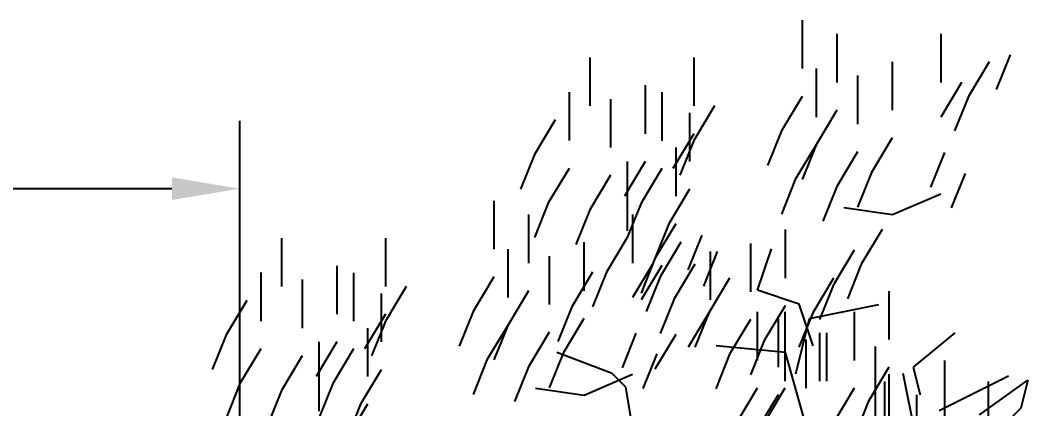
# Model space of a CAD drawing. Header units: metres. Extents: x 668617 to 675126, y 2286318 to 2293677.
# Drawn here: x 672259.121 to 672261.793, y 2287829.339 to 2287830.369 of the extents above; entities that cross this region are included whole.
import ezdxf

# ---------------------------------------------------------------- set-up
doc = ezdxf.new("R2010")
doc.units = ezdxf.units.M
doc.header["$MEASUREMENT"] = 0
doc.layers.add('DMTG_SECCIONES_VIALES', color=250, linetype='Continuous')
doc.styles.get("Standard").update_dxf_attribs({"font": 'arial.ttf'})
doc.dimstyles.get("Standard").update_dxf_attribs({"dimtxt": 0.18, "dimasz": 0.18, "dimexe": 0.18, "dimexo": 0.0625, "dimgap": 0.09, "dimtad": 0, "dimtih": 1, "dimtoh": 1, "dimdec": 4, "dimzin": 0, "dimdsep": 46, "dimtxsty": 'Standard', "dimcen": 0.09, "dimadec": 0, "dimazin": 0, "dimtfac": 1, "dimtdec": 4, "dimtofl": 0, "dimtmove": 0, "dimatfit": 3, "dimfxl": 1, "dimtolj": 1, "dimtzin": 0, "dimarcsym": 0})

# ---------------------------------------------------------------- blocks, each defined once
blk = doc.blocks.new('a4')
at = {"color": 75}
for p, q in [((0.2744, 7.6196), (0.2744, 7.4911)), ((0.3662, 7.5829), (0.3662, 7.4543)), ((0.6418, 7.5829), (0.6418, 7.4543)), ((-0.2887, 7.5206), (-0.2887, 7.3921)), ((-0.0131, 7.5206), (-0.0131, 7.3921)), ((0.5132, 7.5094), (0.5132, 7.3809)), ((0.7704, 7.5094), (0.7153, 7.4176)), ((0.8255, 7.5278), (0.7888, 7.436)), ((0.3111, 7.4911), (0.3111, 7.3625)), ((0.4213, 7.4727), (0.4213, 7.3442)), ((-0.3439, 7.4288), (-0.3439, 7.3003)), ((-0.1417, 7.4472), (-0.1417, 7.3186)), ((-0.0978, 7.4287), (-0.0978, 7.3001)), ((0.6969, 7.4543), (0.6418, 7.3625)), ((-0.2336, 7.4104), (-0.2336, 7.2819)), ((0.2744, 7.4176), (0.2192, 7.3258)), ((0.7153, 7.4176), (0.6786, 7.3258)), ((0.042, 7.3921), (-0.0131, 7.3003)), ((0.3662, 7.3809), (0.3111, 7.2891)), ((-0.3806, 7.3554), (-0.4357, 7.2635)), ((-0.0243, 7.3736), (-0.0243, 7.2451)), ((0.2192, 7.3258), (0.1825, 7.234)), ((-0.0131, 7.3186), (-0.0683, 7.2268)), ((-0.0131, 7.3003), (-0.0499, 7.2085)), ((0.5132, 7.3074), (0.4581, 7.2156)), ((-0.0611, 7.2818), (-0.0611, 7.1533)), ((0.3111, 7.2891), (0.256, 7.1973)), ((0.3111, 7.2891), (0.2744, 7.1973)), ((0.4213, 7.2707), (0.3662, 7.1789)), ((0.6513, 7.2686), (0.6145, 7.1768)), ((-0.4357, 7.2635), (-0.4725, 7.1717)), ((-0.1417, 7.2452), (-0.1969, 7.1534)), ((-0.1897, 7.2451), (-0.1897, 7.1165)), ((-0.3439, 7.2268), (-0.399, 7.135)), ((-0.0978, 7.2267), (-0.1529, 7.1349)), ((0.4581, 7.2156), (0.4213, 7.1238)), ((-0.2336, 7.2085), (-0.2887, 7.1167)), ((-0.1897, 7.19), (-0.1897, 7.0615)), ((0.256, 7.1973), (0.2192, 7.1055)), ((0.7064, 7.2135), (0.6697, 7.1217)), ((-0.0243, 7.1716), (-0.0794, 7.0798)), ((0.3662, 7.1789), (0.3295, 7.0871)), ((-0.5432, 7.1411), (-0.5432, 7.0126)), ((-0.399, 7.135), (-0.4357, 7.0432)), ((-0.1529, 7.1349), (-0.1897, 7.0431)), ((0.6421, 7.1584), (0.5135, 7.1033)), ((-0.2887, 7.1167), (-0.3255, 7.0249)), ((0.5135, 7.1033), (0.3849, 7.1217)), ((-0.4513, 7.1044), (-0.4513, 6.9758)), ((-0.1757, 7.1044), (-0.1757, 6.9758)), ((-0.0794, 7.0798), (-0.1162, 6.988)), ((-0.0611, 7.0798), (-0.1162, 6.988)), ((0.2288, 7.0645), (0.2288, 6.936)), ((0.4861, 7.0645), (0.4309, 6.9727)), ((-1.1063, 7.0421), (-1.1063, 6.9136)), ((-0.8307, 7.0421), (-0.8307, 6.9136)), ((-0.3043, 7.0309), (-0.3043, 6.9024)), ((-0.1897, 7.0431), (-0.2448, 6.9513)), ((-0.0471, 7.0309), (-0.1022, 6.9391)), ((0.008, 7.0493), (-0.0287, 6.9575)), ((0.137, 7.0278), (0.137, 6.8993)), ((-0.5064, 7.0126), (-0.5064, 6.884)), ((0.0492, 7.0064), (0.0124, 6.9146)), ((0.0308, 7.0064), (0.0308, 6.8778)), ((0.1562, 6.9036), (0.1929, 7.0138)), ((0.4126, 7.0095), (0.3574, 6.9177)), ((-0.3962, 6.9942), (-0.3962, 6.8657)), ((-0.1206, 6.9758), (-0.1757, 6.884)), ((-0.1162, 6.988), (-0.1529, 6.8962)), ((-1.1614, 6.9503), (-1.1614, 6.8218)), ((-0.9593, 6.9687), (-0.9593, 6.8401)), ((-0.9153, 6.9502), (-0.9153, 6.8217)), ((-0.2815, 6.9513), (-0.3366, 6.8595)), ((-0.2448, 6.9513), (-0.2815, 6.8595)), ((-0.0978, 6.9696), (-0.1529, 6.8778)), ((-0.01, 6.9727), (-0.0651, 6.8809)), ((0.4309, 6.9727), (0.3942, 6.8809)), ((-1.0512, 6.9319), (-1.0512, 6.8034)), ((-0.5432, 6.9391), (-0.5983, 6.8473)), ((-0.1022, 6.9391), (-0.139, 6.8473)), ((0.0819, 6.936), (0.0267, 6.8442)), ((0.3574, 6.936), (0.3023, 6.8442)), ((-0.8419, 6.8951), (-0.8419, 6.7666)), ((-0.7756, 6.9136), (-0.8307, 6.8218)), ((-0.4513, 6.9024), (-0.5064, 6.8106)), ((0.2664, 6.8669), (0.1562, 6.9036)), ((0.3574, 6.9177), (0.3207, 6.8259)), ((0.5043, 6.9014), (0.5043, 6.7729)), ((-1.1981, 6.8769), (-1.2533, 6.7851)), ((-0.0651, 6.8809), (-0.1019, 6.7891)), ((-0.5983, 6.8473), (-0.6351, 6.7555)), ((-0.3366, 6.8595), (-0.3734, 6.7677)), ((0.0267, 6.8442), (-0.0284, 6.7524)), ((0.0267, 6.8442), (-0.01, 6.7524)), ((0.1552, 6.8463), (0.1552, 6.7178)), ((0.2288, 6.8626), (0.1737, 6.7708)), ((0.2287, 6.8463), (0.2287, 6.7178)), ((0.3023, 6.8442), (0.2656, 6.7524)), ((0.3032, 6.7567), (0.2664, 6.8669)), ((0.4767, 6.8647), (0.293, 6.8279)), ((0.4124, 6.8463), (0.4124, 6.7178)), ((-0.8307, 6.8401), (-0.8858, 6.7483)), ((-0.8307, 6.8218), (-0.8674, 6.73)), ((-0.3043, 6.829), (-0.3595, 6.7371)), ((0.137, 6.8259), (0.0819, 6.7341)), ((0.2103, 6.8279), (0.2103, 6.6994)), ((0.293, 6.8279), (0.2563, 6.6811)), ((-0.8786, 6.8033), (-0.8786, 6.6748)), ((-0.5064, 6.8106), (-0.5616, 6.7188)), ((-0.5064, 6.8106), (-0.5432, 6.7188)), ((-0.3962, 6.7922), (-0.4513, 6.7004)), ((-0.1663, 6.7901), (-0.203, 6.6983)), ((0.2287, 6.7912), (0.2287, 6.6627)), ((0.3206, 6.7912), (0.3206, 6.6627)), ((0.3389, 6.7912), (0.3389, 6.6627)), ((0.6788, 6.7912), (0.5686, 6.6994)), ((-1.2533, 6.7851), (-1.29, 6.6933)), ((-0.9593, 6.7667), (-1.0144, 6.6749)), ((-1.0072, 6.7666), (-1.0072, 6.638)), ((-0.0611, 6.786), (-0.1162, 6.6942)), ((0.1737, 6.7708), (0.137, 6.679)), ((0.2838, 6.7729), (0.2838, 6.6443)), ((-1.1614, 6.7483), (-1.2165, 6.6565)), ((-0.9153, 6.7482), (-0.9705, 6.6564)), ((-0.3595, 6.7371), (-0.3962, 6.6453)), ((-0.2297, 6.6833), (-0.3766, 6.7384)), ((-0.1111, 6.735), (-0.1479, 6.6432)), ((0.0819, 6.7341), (0.0451, 6.6423)), ((0.2297, 6.7384), (0.0459, 6.7567)), ((0.3032, 6.4813), (0.2297, 6.7384)), ((0.4675, 6.7545), (0.4675, 6.4974)), ((-1.0512, 6.73), (-1.1063, 6.6382)), ((-1.0072, 6.7115), (-1.0072, 6.583)), ((-0.5616, 6.7188), (-0.5983, 6.627)), ((0.6513, 6.7178), (0.6513, 6.4607)), ((-0.8419, 6.6931), (-0.897, 6.6013)), ((-0.4513, 6.7004), (-0.4881, 6.6086)), ((-0.1929, 6.6466), (-0.2297, 6.6833)), ((0.5043, 6.6994), (0.4492, 6.6076)), ((0.5043, 6.6811), (0.5043, 6.424)), ((0.5787, 6.4997), (0.542, 6.6833)), ((0.5686, 6.6994), (0.587, 6.626)), ((-1.2165, 6.6565), (-1.2533, 6.5647)), ((-0.9705, 6.6564), (-1.0072, 6.5646)), ((-0.1755, 6.6799), (-0.3041, 6.6249)), ((0.4923, 6.662), (0.4923, 6.5335)), ((0.8212, 6.6756), (0.6374, 6.5838)), ((0.7441, 6.5731), (0.8727, 6.6649)), ((0.7679, 6.662), (0.7679, 6.5335)), ((0.8727, 6.6649), (0.8543, 6.5915)), ((-1.1063, 6.6382), (-1.143, 6.5464)), ((-0.3041, 6.6249), (-0.4327, 6.6432)), ((-0.1745, 6.5364), (-0.1929, 6.6466)), ((0.1552, 6.6443), (0.1001, 6.5525)), ((0.2287, 6.6443), (0.1736, 6.5525)), ((0.4124, 6.6443), (0.3573, 6.5525)), ((-0.897, 6.6013), (-0.9337, 6.5095)), ((-0.8786, 6.6013), (-0.9337, 6.5095)), ((0.2103, 6.626), (0.1552, 6.5342)), ((0.4492, 6.6076), (0.4124, 6.5158)), ((0.5778, 6.626), (0.5778, 6.3689)), ((0.8543, 6.5915), (0.7992, 6.5364))]:
    blk.add_line(p, q, dxfattribs=at)
blk = doc.blocks.new('*D421')
at = {"layer": 'Defpoints', "color": 0, "transparency": 16777216}
for p in [(672259.7035, 2287829.9224), (672246.6076, 2287827.5883), (672259.7035, 2287827.5883)]:
    blk.add_point(p, dxfattribs=at)
at = {"layer": 'DMTG_SECCIONES_VIALES', "color": 0, "lineweight": -2, "transparency": 16777216}
for p, q in [((672246.6076, 2287827.6508), (672246.6076, 2287830.1024)), ((672259.7035, 2287827.6508), (672259.7035, 2287830.1024)), ((672246.7876, 2287829.9224), (672252.6308, 2287829.9224)), ((672259.5235, 2287829.9224), (672253.6803, 2287829.9224))]:
    blk.add_line(p, q, dxfattribs=at)
at = {"layer": 'DMTG_SECCIONES_VIALES', "color": 0, "transparency": 16777216}
for points in [[(672246.7876, 2287829.9524), (672246.7876, 2287829.8924), (672246.6076, 2287829.9224)], [(672259.5235, 2287829.9524), (672259.5235, 2287829.8924), (672259.7035, 2287829.9224)]]:
    blk.add_solid(points, dxfattribs=at)
at = {"layer": 'DMTG_SECCIONES_VIALES', "color": 0, "transparency": 16777216, "insert": (672253.1556, 2287829.9224), "char_height": 0.18, "attachment_point": 5}
blk.add_mtext('\\A1;13.0960', dxfattribs=at)

msp = doc.modelspace()

# ---------------------------------------------------------------- block references
at = {"layer": 'DMTG_SECCIONES_VIALES', "color": 8}
msp.add_blockref('a4', (672260.92016, 2287822.74952), dxfattribs=at)

# ---------------------------------------------------------------- dimensions: what is measured, and where the dimension line sits
at = {"layer": 'DMTG_SECCIONES_VIALES'}
dim = msp.add_linear_dim(base=(672259.70355, 2287829.92235), p1=(672246.60757, 2287827.58827), p2=(672259.70355, 2287827.58827), dimstyle='Standard', dxfattribs=at)
dim.commit()
dim.dimension.update_dxf_attribs({"geometry": '*D421', "text_midpoint": (672253.15556, 2287829.92235)})

doc.saveas('drawing.dxf')
